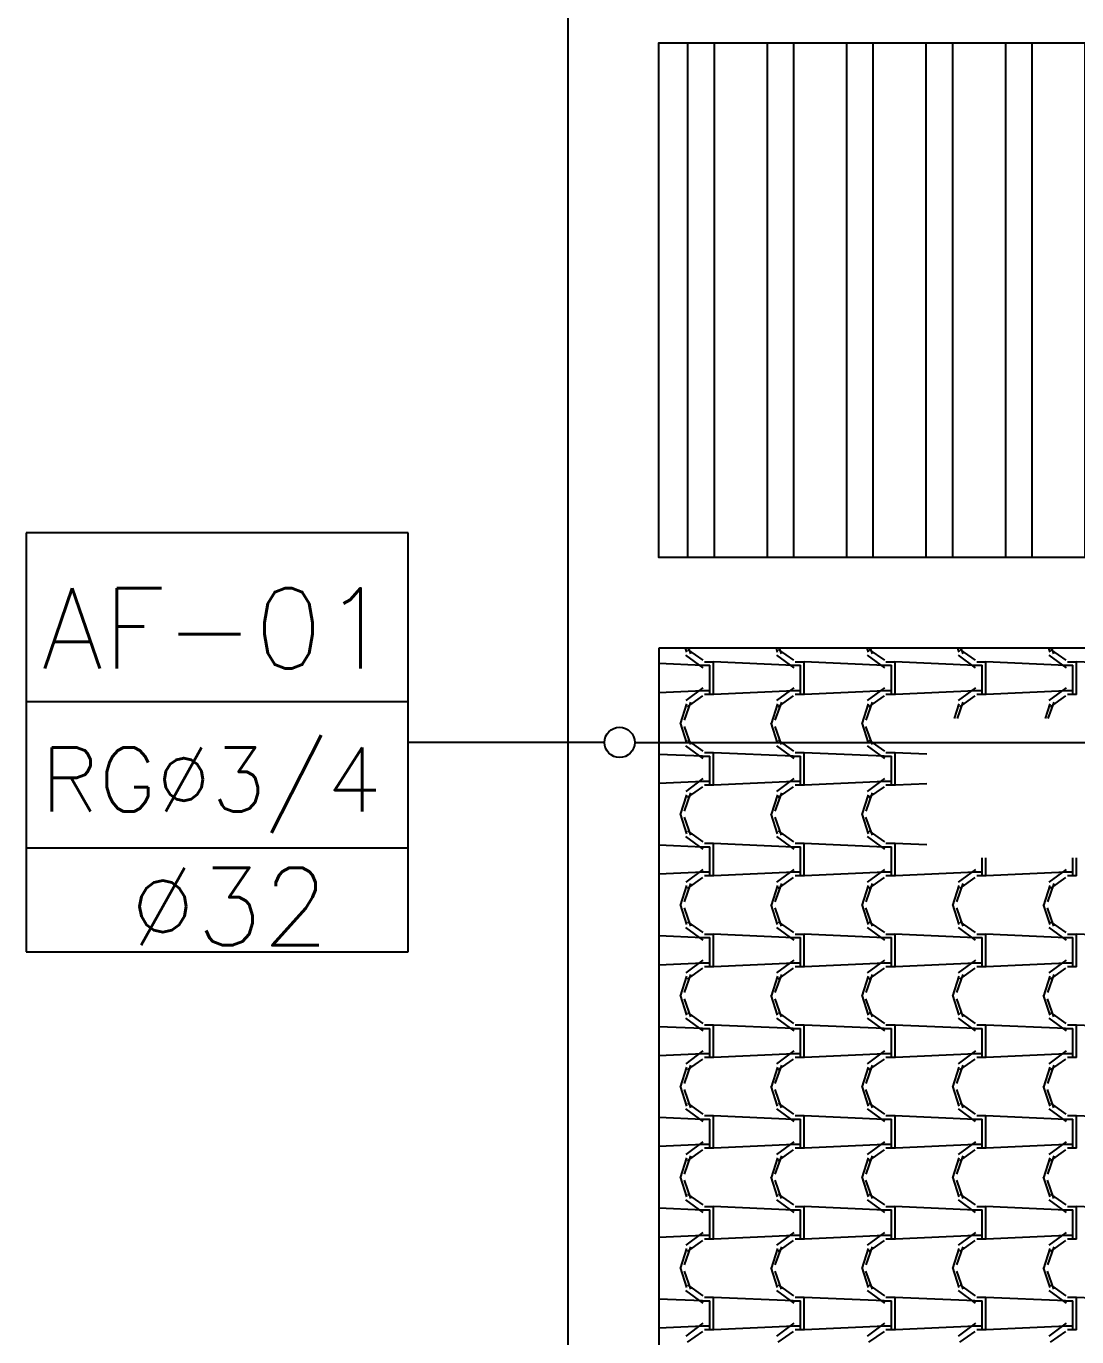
# Model space of a CAD drawing. Header units: millimetres. Extents: x -336 to -33, y -135 to 770.
# Drawn here: x -180.223 to -176.751, y 719.557 to 723.889 of the extents above; entities that cross this region are included whole.
import ezdxf
from ezdxf.enums import TextEntityAlignment as Align

# ---------------------------------------------------------------- set-up
doc = ezdxf.new("R2010")
doc.units = ezdxf.units.MM
doc.header["$LTSCALE"] = 50
doc.header["$MEASUREMENT"] = 0
for name, color, linetype in [('-HIDRO', 8, 'CONTINUOUS'), ('A-PEN-B', 5, 'CONTINUOUS'), ('AF', 5, 'CONTINUOUS'), ('Prumadas_L', 1, 'CONTINUOUS'), ('Prumadas_Q', 3, 'CONTINUOUS'), ('Prumadas_T', 2, 'CONTINUOUS')]:
    doc.layers.add(name, color=color, linetype=linetype)
doc.styles.add('ROMANS', font='romans', dxfattribs={"height": 0.1})

msp = doc.modelspace()

# ---------------------------------------------------------------- hatches: boundary and pattern name
at = {"layer": '-HIDRO', "linetype": 'Continuous'}
h = msp.add_hatch(dxfattribs=at)
h.set_pattern_fill('ANSI32', color=256, scale=0.7, angle=45, style=0)
h.set_pattern_definition([(90, (-1561.9362, 383.4332), (-0.2625, 1e-16), []), (90, (-1561.8487, 383.5207), (-0.2625, 1e-16), [])])
h.paths.add_polyline_path([(-175.7324, 723.8333), (-178.1324, 723.8333), (-178.1324, 722.1333), (-175.7324, 722.1333)])

# ---------------------------------------------------------------- linework, layer by layer
for p, q in [((-178.4324, 747.2511), (-178.4324, 709.8333)), ((-178.1324, 721.8333), (-178.1324, 710.1333)), ((-178.0449, 721.8333), (-178.0407, 721.8201)), ((-178.0379, 721.829), (-177.9869, 721.793)), ((-178.0343, 721.8333), (-178.0278, 721.8146)), ((-177.7449, 721.8333), (-177.7407, 721.8201)), ((-177.7379, 721.829), (-177.6869, 721.793)), ((-177.7343, 721.8333), (-177.7278, 721.8146)), ((-177.4449, 721.8333), (-177.4407, 721.8201)), ((-177.4379, 721.829), (-177.3869, 721.793)), ((-177.4343, 721.8333), (-177.4278, 721.8146)), ((-177.1449, 721.8333), (-177.1407, 721.8201)), ((-177.1379, 721.829), (-177.0869, 721.793)), ((-177.1343, 721.8333), (-177.1278, 721.8146)), ((-176.8449, 721.8333), (-176.8407, 721.8201)), ((-176.8379, 721.829), (-176.7869, 721.793)), ((-176.8343, 721.8333), (-176.8278, 721.8146)), ((-177.988, 721.7757), (-178.1324, 721.7822)), ((-178.0436, 721.8105), (-177.9866, 721.7685)), ((-177.9817, 721.7885), (-177.9517, 721.7885)), ((-177.688, 721.7757), (-177.952, 721.7877)), ((-177.9517, 721.6925), (-177.9517, 721.7885)), ((-177.7436, 721.8105), (-177.6866, 721.7685)), ((-177.6817, 721.7885), (-177.6517, 721.7885)), ((-177.388, 721.7757), (-177.652, 721.7877)), ((-177.6517, 721.6925), (-177.6517, 721.7885)), ((-177.4436, 721.8105), (-177.3866, 721.7685)), ((-177.3817, 721.7885), (-177.3517, 721.7885)), ((-177.088, 721.7757), (-177.352, 721.7877)), ((-177.3517, 721.6925), (-177.3517, 721.7885)), ((-177.1436, 721.8105), (-177.0866, 721.7685)), ((-177.0817, 721.7885), (-177.0517, 721.7885)), ((-176.788, 721.7757), (-177.052, 721.7877)), ((-177.0517, 721.6925), (-177.0517, 721.7885)), ((-176.8436, 721.8105), (-176.7866, 721.7685)), ((-176.7817, 721.7885), (-176.7517, 721.7885)), ((-176.4879, 721.7757), (-176.752, 721.7877)), ((-176.7517, 721.6925), (-176.7517, 721.7885)), ((-177.9877, 721.7765), (-177.9637, 721.7765)), ((-177.9637, 721.6925), (-177.9637, 721.7765)), ((-177.6877, 721.7765), (-177.6637, 721.7765)), ((-177.6637, 721.6925), (-177.6637, 721.7765)), ((-177.3877, 721.7765), (-177.3637, 721.7765)), ((-177.3637, 721.6925), (-177.3637, 721.7765)), ((-177.0877, 721.7765), (-177.0637, 721.7765)), ((-177.0637, 721.6925), (-177.0637, 721.7765)), ((-176.7877, 721.7765), (-176.7637, 721.7765)), ((-176.7637, 721.6925), (-176.7637, 721.7765)), ((-177.9863, 721.7019), (-178.0433, 721.6599)), ((-177.6863, 721.7019), (-177.7433, 721.6599)), ((-177.3863, 721.7019), (-177.4433, 721.6599)), ((-177.0863, 721.7019), (-177.1433, 721.6599)), ((-176.7863, 721.7019), (-176.8433, 721.6599)), ((-177.9865, 721.6924), (-178.1324, 721.6858)), ((-178.0274, 721.6549), (-178.0484, 721.5949)), ((-177.9879, 721.6752), (-178.0389, 721.6392)), ((-177.9637, 721.6925), (-177.9877, 721.6925)), ((-177.9517, 721.6805), (-177.9817, 721.6805)), ((-177.9637, 721.6805), (-177.9637, 721.6925)), ((-177.9517, 721.6805), (-177.9517, 721.6925)), ((-177.6865, 721.6924), (-177.9505, 721.6804)), ((-177.7274, 721.6549), (-177.7484, 721.5949)), ((-177.6879, 721.6752), (-177.7389, 721.6392)), ((-177.6637, 721.6925), (-177.6877, 721.6925)), ((-177.6517, 721.6805), (-177.6817, 721.6805)), ((-177.6637, 721.6805), (-177.6637, 721.6925)), ((-177.6517, 721.6805), (-177.6517, 721.6925)), ((-177.3865, 721.6924), (-177.6505, 721.6804)), ((-177.4274, 721.6549), (-177.4484, 721.5949)), ((-177.3879, 721.6752), (-177.4389, 721.6392)), ((-177.3637, 721.6925), (-177.3877, 721.6925)), ((-177.3517, 721.6805), (-177.3817, 721.6805)), ((-177.3637, 721.6805), (-177.3637, 721.6925)), ((-177.3517, 721.6805), (-177.3517, 721.6925)), ((-177.0865, 721.6924), (-177.3505, 721.6804)), ((-177.1274, 721.6549), (-177.1464, 721.6006)), ((-177.0879, 721.6752), (-177.1389, 721.6392)), ((-177.0637, 721.6925), (-177.0877, 721.6925)), ((-177.0517, 721.6805), (-177.0817, 721.6805)), ((-177.0637, 721.6805), (-177.0637, 721.6925)), ((-177.0517, 721.6805), (-177.0517, 721.6925)), ((-176.7865, 721.6924), (-177.0505, 721.6804)), ((-176.8274, 721.6549), (-176.8464, 721.6006)), ((-176.7879, 721.6752), (-176.8389, 721.6392)), ((-176.7637, 721.6925), (-176.7877, 721.6925)), ((-176.7517, 721.6805), (-176.7817, 721.6805)), ((-176.7637, 721.6805), (-176.7637, 721.6925)), ((-176.7517, 721.6805), (-176.7517, 721.6925)), ((-178.0405, 721.6489), (-178.0615, 721.5829)), ((-177.7405, 721.6489), (-177.7615, 721.5829)), ((-177.4405, 721.6489), (-177.4615, 721.5829)), ((-177.1405, 721.6489), (-177.1558, 721.6006)), ((-176.8405, 721.6489), (-176.8558, 721.6006)), ((-178.0617, 721.5861), (-178.0407, 721.5201)), ((-178.0488, 721.5746), (-178.0278, 721.5146)), ((-177.7617, 721.5861), (-177.7407, 721.5201)), ((-177.7488, 721.5746), (-177.7278, 721.5146)), ((-177.4617, 721.5861), (-177.4407, 721.5201)), ((-177.4488, 721.5746), (-177.4278, 721.5146)), ((-178.0379, 721.529), (-177.9869, 721.493)), ((-177.7379, 721.529), (-177.6869, 721.493)), ((-177.4379, 721.529), (-177.3869, 721.493)), ((-177.988, 721.4757), (-178.1324, 721.4822)), ((-178.0436, 721.5105), (-177.9866, 721.4685)), ((-177.9877, 721.4765), (-177.9637, 721.4765)), ((-177.9817, 721.4885), (-177.9517, 721.4885)), ((-177.9637, 721.3925), (-177.9637, 721.4765)), ((-177.688, 721.4757), (-177.952, 721.4877)), ((-177.9517, 721.3925), (-177.9517, 721.4885)), ((-177.7436, 721.5105), (-177.6866, 721.4685)), ((-177.6877, 721.4765), (-177.6637, 721.4765)), ((-177.6817, 721.4885), (-177.6517, 721.4885)), ((-177.6637, 721.3925), (-177.6637, 721.4765)), ((-177.388, 721.4757), (-177.652, 721.4877)), ((-177.6517, 721.3925), (-177.6517, 721.4885)), ((-177.4436, 721.5105), (-177.3866, 721.4685)), ((-177.3877, 721.4765), (-177.3637, 721.4765)), ((-177.3817, 721.4885), (-177.3517, 721.4885)), ((-177.3637, 721.3925), (-177.3637, 721.4765)), ((-177.2468, 721.4829), (-177.352, 721.4877)), ((-177.3517, 721.3925), (-177.3517, 721.4885)), ((-177.9865, 721.3924), (-178.1324, 721.3858)), ((-177.9863, 721.4019), (-178.0433, 721.3599)), ((-177.9637, 721.3925), (-177.9877, 721.3925)), ((-177.9637, 721.3805), (-177.9637, 721.3925)), ((-177.9517, 721.3805), (-177.9517, 721.3925)), ((-177.6865, 721.3924), (-177.9505, 721.3804)), ((-177.6863, 721.4019), (-177.7433, 721.3599)), ((-177.6637, 721.3925), (-177.6877, 721.3925)), ((-177.6637, 721.3805), (-177.6637, 721.3925)), ((-177.6517, 721.3805), (-177.6517, 721.3925)), ((-177.3865, 721.3924), (-177.6505, 721.3804)), ((-177.3863, 721.4019), (-177.4433, 721.3599)), ((-177.3637, 721.3925), (-177.3877, 721.3925)), ((-177.3637, 721.3805), (-177.3637, 721.3925)), ((-177.3517, 721.3805), (-177.3517, 721.3925)), ((-178.0405, 721.3489), (-178.0615, 721.2829)), ((-178.0274, 721.3549), (-178.0484, 721.2949)), ((-177.9879, 721.3752), (-178.0389, 721.3392)), ((-177.9517, 721.3805), (-177.9817, 721.3805)), ((-177.7405, 721.3489), (-177.7615, 721.2829)), ((-177.7274, 721.3549), (-177.7484, 721.2949)), ((-177.6879, 721.3752), (-177.7389, 721.3392)), ((-177.6517, 721.3805), (-177.6817, 721.3805)), ((-177.4405, 721.3489), (-177.4615, 721.2829)), ((-177.4274, 721.3549), (-177.4484, 721.2949)), ((-177.3879, 721.3752), (-177.4389, 721.3392)), ((-177.3517, 721.3805), (-177.3817, 721.3805)), ((-177.2468, 721.3851), (-177.3505, 721.3804)), ((-178.0617, 721.2861), (-178.0407, 721.2201)), ((-178.0488, 721.2746), (-178.0278, 721.2146)), ((-177.7617, 721.2861), (-177.7407, 721.2201)), ((-177.7488, 721.2746), (-177.7278, 721.2146)), ((-177.4617, 721.2861), (-177.4407, 721.2201)), ((-177.4488, 721.2746), (-177.4278, 721.2146)), ((-178.0379, 721.229), (-177.9869, 721.193)), ((-177.7379, 721.229), (-177.6869, 721.193)), ((-177.4379, 721.229), (-177.3869, 721.193)), ((-177.988, 721.1757), (-178.1324, 721.1822)), ((-178.0436, 721.2105), (-177.9866, 721.1685)), ((-177.9877, 721.1765), (-177.9637, 721.1765)), ((-177.9817, 721.1885), (-177.9517, 721.1885)), ((-177.9637, 721.0925), (-177.9637, 721.1765)), ((-177.688, 721.1757), (-177.952, 721.1877)), ((-177.9517, 721.0925), (-177.9517, 721.1885)), ((-177.7436, 721.2105), (-177.6866, 721.1685)), ((-177.6877, 721.1765), (-177.6637, 721.1765)), ((-177.6817, 721.1885), (-177.6517, 721.1885)), ((-177.6637, 721.0925), (-177.6637, 721.1765)), ((-177.388, 721.1757), (-177.652, 721.1877)), ((-177.6517, 721.0925), (-177.6517, 721.1885)), ((-177.4436, 721.2105), (-177.3866, 721.1685)), ((-177.3877, 721.1765), (-177.3637, 721.1765)), ((-177.3817, 721.1885), (-177.3517, 721.1885)), ((-177.3637, 721.0925), (-177.3637, 721.1765)), ((-177.2468, 721.1829), (-177.352, 721.1877)), ((-177.3517, 721.0925), (-177.3517, 721.1885)), ((-177.0637, 721.0925), (-177.0637, 721.1399)), ((-177.0517, 721.0925), (-177.0517, 721.1399)), ((-176.7637, 721.0925), (-176.7637, 721.1399)), ((-176.7517, 721.0925), (-176.7517, 721.1399)), ((-177.9865, 721.0924), (-178.1324, 721.0858)), ((-177.9863, 721.1019), (-178.0433, 721.0599)), ((-177.9637, 721.0925), (-177.9877, 721.0925)), ((-177.9637, 721.0805), (-177.9637, 721.0925)), ((-177.9517, 721.0805), (-177.9517, 721.0925)), ((-177.6865, 721.0924), (-177.9505, 721.0804)), ((-177.6863, 721.1019), (-177.7433, 721.0599)), ((-177.6637, 721.0925), (-177.6877, 721.0925)), ((-177.6637, 721.0805), (-177.6637, 721.0925)), ((-177.6517, 721.0805), (-177.6517, 721.0925)), ((-177.3865, 721.0924), (-177.6505, 721.0804)), ((-177.3863, 721.1019), (-177.4433, 721.0599)), ((-177.3637, 721.0925), (-177.3877, 721.0925)), ((-177.3637, 721.0805), (-177.3637, 721.0925)), ((-177.3517, 721.0805), (-177.3517, 721.0925)), ((-177.0865, 721.0924), (-177.3505, 721.0804)), ((-177.0863, 721.1019), (-177.1433, 721.0599)), ((-177.0637, 721.0925), (-177.0877, 721.0925)), ((-177.0637, 721.0805), (-177.0637, 721.0925)), ((-177.0517, 721.0805), (-177.0517, 721.0925)), ((-176.7865, 721.0924), (-177.0505, 721.0804)), ((-176.7863, 721.1019), (-176.8433, 721.0599)), ((-176.7637, 721.0925), (-176.7877, 721.0925)), ((-176.7637, 721.0805), (-176.7637, 721.0925)), ((-176.7517, 721.0805), (-176.7517, 721.0925)), ((-178.0405, 721.0489), (-178.0615, 720.9829)), ((-178.0274, 721.0549), (-178.0484, 720.9949)), ((-177.9879, 721.0752), (-178.0389, 721.0392)), ((-177.9517, 721.0805), (-177.9817, 721.0805)), ((-177.7405, 721.0489), (-177.7615, 720.9829)), ((-177.7274, 721.0549), (-177.7484, 720.9949)), ((-177.6879, 721.0752), (-177.7389, 721.0392)), ((-177.6517, 721.0805), (-177.6817, 721.0805)), ((-177.4405, 721.0489), (-177.4615, 720.9829)), ((-177.4274, 721.0549), (-177.4484, 720.9949)), ((-177.3879, 721.0752), (-177.4389, 721.0392)), ((-177.3517, 721.0805), (-177.3817, 721.0805)), ((-177.1405, 721.0489), (-177.1615, 720.9829)), ((-177.1274, 721.0549), (-177.1484, 720.9949)), ((-177.0879, 721.0752), (-177.1389, 721.0392)), ((-177.0517, 721.0805), (-177.0817, 721.0805)), ((-176.8405, 721.0489), (-176.8615, 720.9829)), ((-176.8274, 721.0549), (-176.8484, 720.9949)), ((-176.7879, 721.0752), (-176.8389, 721.0392)), ((-176.7517, 721.0805), (-176.7817, 721.0805)), ((-178.0617, 720.9861), (-178.0407, 720.9201)), ((-178.0488, 720.9746), (-178.0278, 720.9146)), ((-177.7617, 720.9861), (-177.7407, 720.9201)), ((-177.7488, 720.9746), (-177.7278, 720.9146)), ((-177.4617, 720.9861), (-177.4407, 720.9201)), ((-177.4488, 720.9746), (-177.4278, 720.9146)), ((-177.1617, 720.9861), (-177.1407, 720.9201)), ((-177.1488, 720.9746), (-177.1278, 720.9146)), ((-176.8617, 720.9861), (-176.8407, 720.9201)), ((-176.8488, 720.9746), (-176.8278, 720.9146)), ((-178.0379, 720.929), (-177.9869, 720.893)), ((-177.7379, 720.929), (-177.6869, 720.893)), ((-177.4379, 720.929), (-177.3869, 720.893)), ((-177.1379, 720.929), (-177.0869, 720.893)), ((-176.8379, 720.929), (-176.7869, 720.893)), ((-177.988, 720.8757), (-178.1324, 720.8822)), ((-178.0436, 720.9105), (-177.9866, 720.8685)), ((-177.9877, 720.8765), (-177.9637, 720.8765)), ((-177.9817, 720.8885), (-177.9517, 720.8885)), ((-177.9637, 720.7925), (-177.9637, 720.8765)), ((-177.688, 720.8757), (-177.952, 720.8877)), ((-177.9517, 720.7925), (-177.9517, 720.8885)), ((-177.7436, 720.9105), (-177.6866, 720.8685)), ((-177.6877, 720.8765), (-177.6637, 720.8765)), ((-177.6817, 720.8885), (-177.6517, 720.8885)), ((-177.6637, 720.7925), (-177.6637, 720.8765)), ((-177.388, 720.8757), (-177.652, 720.8877)), ((-177.6517, 720.7925), (-177.6517, 720.8885)), ((-177.4436, 720.9105), (-177.3866, 720.8685)), ((-177.3877, 720.8765), (-177.3637, 720.8765)), ((-177.3817, 720.8885), (-177.3517, 720.8885)), ((-177.3637, 720.7925), (-177.3637, 720.8765)), ((-177.088, 720.8757), (-177.352, 720.8877)), ((-177.3517, 720.7925), (-177.3517, 720.8885)), ((-177.1436, 720.9105), (-177.0866, 720.8685)), ((-177.0877, 720.8765), (-177.0637, 720.8765)), ((-177.0817, 720.8885), (-177.0517, 720.8885)), ((-177.0637, 720.7925), (-177.0637, 720.8765)), ((-176.788, 720.8757), (-177.052, 720.8877)), ((-177.0517, 720.7925), (-177.0517, 720.8885)), ((-176.8436, 720.9105), (-176.7866, 720.8685)), ((-176.7877, 720.8765), (-176.7637, 720.8765)), ((-176.7817, 720.8885), (-176.7517, 720.8885)), ((-176.7637, 720.7925), (-176.7637, 720.8765)), ((-176.488, 720.8757), (-176.752, 720.8877)), ((-176.7517, 720.7925), (-176.7517, 720.8885)), ((-177.9865, 720.7924), (-178.1324, 720.7858)), ((-177.9863, 720.8019), (-178.0433, 720.7599)), ((-177.9637, 720.7925), (-177.9877, 720.7925)), ((-177.9637, 720.7805), (-177.9637, 720.7925)), ((-177.9517, 720.7805), (-177.9517, 720.7925)), ((-177.6865, 720.7924), (-177.9505, 720.7804)), ((-177.6863, 720.8019), (-177.7433, 720.7599)), ((-177.6637, 720.7925), (-177.6877, 720.7925)), ((-177.6637, 720.7805), (-177.6637, 720.7925)), ((-177.6517, 720.7805), (-177.6517, 720.7925)), ((-177.3865, 720.7924), (-177.6505, 720.7804)), ((-177.3863, 720.8019), (-177.4433, 720.7599)), ((-177.3637, 720.7925), (-177.3877, 720.7925)), ((-177.3637, 720.7805), (-177.3637, 720.7925)), ((-177.3517, 720.7805), (-177.3517, 720.7925)), ((-177.0865, 720.7924), (-177.3505, 720.7804)), ((-177.0863, 720.8019), (-177.1433, 720.7599)), ((-177.0637, 720.7925), (-177.0877, 720.7925)), ((-177.0637, 720.7805), (-177.0637, 720.7925)), ((-177.0517, 720.7805), (-177.0517, 720.7925)), ((-176.7865, 720.7924), (-177.0505, 720.7804)), ((-176.7863, 720.8019), (-176.8433, 720.7599)), ((-176.7637, 720.7925), (-176.7877, 720.7925)), ((-176.7637, 720.7805), (-176.7637, 720.7925)), ((-176.7517, 720.7805), (-176.7517, 720.7925)), ((-178.0405, 720.7489), (-178.0615, 720.6829)), ((-178.0274, 720.7549), (-178.0484, 720.6949)), ((-177.9879, 720.7752), (-178.0389, 720.7392)), ((-177.9517, 720.7805), (-177.9817, 720.7805)), ((-177.7405, 720.7489), (-177.7615, 720.6829)), ((-177.7274, 720.7549), (-177.7484, 720.6949)), ((-177.6879, 720.7752), (-177.7389, 720.7392)), ((-177.6517, 720.7805), (-177.6817, 720.7805)), ((-177.4405, 720.7489), (-177.4615, 720.6829)), ((-177.4274, 720.7549), (-177.4484, 720.6949)), ((-177.3879, 720.7752), (-177.4389, 720.7392)), ((-177.3517, 720.7805), (-177.3817, 720.7805)), ((-177.1405, 720.7489), (-177.1615, 720.6829)), ((-177.1274, 720.7549), (-177.1484, 720.6949)), ((-177.0879, 720.7752), (-177.1389, 720.7392)), ((-177.0517, 720.7805), (-177.0817, 720.7805)), ((-176.8405, 720.7489), (-176.8615, 720.6829)), ((-176.8274, 720.7549), (-176.8484, 720.6949)), ((-176.7879, 720.7752), (-176.8389, 720.7392)), ((-176.7517, 720.7805), (-176.7817, 720.7805)), ((-178.0617, 720.6861), (-178.0407, 720.6201)), ((-178.0488, 720.6746), (-178.0278, 720.6146)), ((-177.7617, 720.6861), (-177.7407, 720.6201)), ((-177.7488, 720.6746), (-177.7278, 720.6146)), ((-177.4617, 720.6861), (-177.4407, 720.6201)), ((-177.4488, 720.6746), (-177.4278, 720.6146)), ((-177.1617, 720.6861), (-177.1407, 720.6201)), ((-177.1488, 720.6746), (-177.1278, 720.6146)), ((-176.8617, 720.6861), (-176.8407, 720.6201)), ((-176.8488, 720.6746), (-176.8278, 720.6146)), ((-178.0436, 720.6105), (-177.9866, 720.5685)), ((-178.0379, 720.629), (-177.9869, 720.593)), ((-177.7436, 720.6105), (-177.6866, 720.5685)), ((-177.7379, 720.629), (-177.6869, 720.593)), ((-177.4436, 720.6105), (-177.3866, 720.5685)), ((-177.4379, 720.629), (-177.3869, 720.593)), ((-177.1436, 720.6105), (-177.0866, 720.5685)), ((-177.1379, 720.629), (-177.0869, 720.593)), ((-176.8436, 720.6105), (-176.7866, 720.5685)), ((-176.8379, 720.629), (-176.7869, 720.593)), ((-177.988, 720.5757), (-178.1324, 720.5822)), ((-177.9877, 720.5765), (-177.9637, 720.5765)), ((-177.9817, 720.5885), (-177.9517, 720.5885)), ((-177.9637, 720.4925), (-177.9637, 720.5765)), ((-177.688, 720.5757), (-177.952, 720.5877)), ((-177.9517, 720.4925), (-177.9517, 720.5885)), ((-177.6877, 720.5765), (-177.6637, 720.5765)), ((-177.6817, 720.5885), (-177.6517, 720.5885)), ((-177.6637, 720.4925), (-177.6637, 720.5765)), ((-177.388, 720.5757), (-177.652, 720.5877)), ((-177.6517, 720.4925), (-177.6517, 720.5885)), ((-177.3877, 720.5765), (-177.3637, 720.5765)), ((-177.3817, 720.5885), (-177.3517, 720.5885)), ((-177.3637, 720.4925), (-177.3637, 720.5765)), ((-177.088, 720.5757), (-177.352, 720.5877)), ((-177.3517, 720.4925), (-177.3517, 720.5885)), ((-177.0877, 720.5765), (-177.0637, 720.5765)), ((-177.0817, 720.5885), (-177.0517, 720.5885)), ((-177.0637, 720.4925), (-177.0637, 720.5765)), ((-176.788, 720.5757), (-177.052, 720.5877)), ((-177.0517, 720.4925), (-177.0517, 720.5885)), ((-176.7877, 720.5765), (-176.7637, 720.5765)), ((-176.7817, 720.5885), (-176.7517, 720.5885)), ((-176.7637, 720.4925), (-176.7637, 720.5765)), ((-176.488, 720.5757), (-176.752, 720.5877)), ((-176.7517, 720.4925), (-176.7517, 720.5885)), ((-177.9865, 720.4924), (-178.1324, 720.4858)), ((-177.9863, 720.5019), (-178.0433, 720.4599)), ((-177.9637, 720.4925), (-177.9877, 720.4925)), ((-177.9517, 720.4805), (-177.9817, 720.4805)), ((-177.9637, 720.4805), (-177.9637, 720.4925)), ((-177.9517, 720.4805), (-177.9517, 720.4925)), ((-177.6865, 720.4924), (-177.9505, 720.4804)), ((-177.6863, 720.5019), (-177.7433, 720.4599)), ((-177.6637, 720.4925), (-177.6877, 720.4925)), ((-177.6517, 720.4805), (-177.6817, 720.4805)), ((-177.6637, 720.4805), (-177.6637, 720.4925)), ((-177.6517, 720.4805), (-177.6517, 720.4925)), ((-177.3865, 720.4924), (-177.6505, 720.4804)), ((-177.3863, 720.5019), (-177.4433, 720.4599)), ((-177.3637, 720.4925), (-177.3877, 720.4925)), ((-177.3517, 720.4805), (-177.3817, 720.4805)), ((-177.3637, 720.4805), (-177.3637, 720.4925)), ((-177.3517, 720.4805), (-177.3517, 720.4925)), ((-177.0865, 720.4924), (-177.3505, 720.4804)), ((-177.0863, 720.5019), (-177.1433, 720.4599)), ((-177.0637, 720.4925), (-177.0877, 720.4925)), ((-177.0517, 720.4805), (-177.0817, 720.4805)), ((-177.0637, 720.4805), (-177.0637, 720.4925)), ((-177.0517, 720.4805), (-177.0517, 720.4925)), ((-176.7865, 720.4924), (-177.0505, 720.4804)), ((-176.7863, 720.5019), (-176.8433, 720.4599)), ((-176.7637, 720.4925), (-176.7877, 720.4925)), ((-176.7517, 720.4805), (-176.7817, 720.4805)), ((-176.7637, 720.4805), (-176.7637, 720.4925)), ((-176.7517, 720.4805), (-176.7517, 720.4925)), ((-178.0405, 720.4489), (-178.0615, 720.3829)), ((-178.0274, 720.4549), (-178.0484, 720.3949)), ((-177.9879, 720.4752), (-178.0389, 720.4392)), ((-177.7405, 720.4489), (-177.7615, 720.3829)), ((-177.7274, 720.4549), (-177.7484, 720.3949)), ((-177.6879, 720.4752), (-177.7389, 720.4392)), ((-177.4405, 720.4489), (-177.4615, 720.3829)), ((-177.4274, 720.4549), (-177.4484, 720.3949)), ((-177.3879, 720.4752), (-177.4389, 720.4392)), ((-177.1405, 720.4489), (-177.1615, 720.3829)), ((-177.1274, 720.4549), (-177.1484, 720.3949)), ((-177.0879, 720.4752), (-177.1389, 720.4392)), ((-176.8405, 720.4489), (-176.8615, 720.3829)), ((-176.8274, 720.4549), (-176.8484, 720.3949)), ((-176.7879, 720.4752), (-176.8389, 720.4392)), ((-178.0617, 720.3861), (-178.0407, 720.3201)), ((-178.0488, 720.3746), (-178.0278, 720.3146)), ((-177.7617, 720.3861), (-177.7407, 720.3201)), ((-177.7488, 720.3746), (-177.7278, 720.3146)), ((-177.4617, 720.3861), (-177.4407, 720.3201)), ((-177.4488, 720.3746), (-177.4278, 720.3146)), ((-177.1617, 720.3861), (-177.1407, 720.3201)), ((-177.1488, 720.3746), (-177.1278, 720.3146)), ((-176.8617, 720.3861), (-176.8407, 720.3201)), ((-176.8488, 720.3746), (-176.8278, 720.3146)), ((-178.0436, 720.3105), (-177.9866, 720.2685)), ((-178.0379, 720.329), (-177.9869, 720.293)), ((-177.7436, 720.3105), (-177.6866, 720.2685)), ((-177.7379, 720.329), (-177.6869, 720.293)), ((-177.4436, 720.3105), (-177.3866, 720.2685)), ((-177.4379, 720.329), (-177.3869, 720.293)), ((-177.1436, 720.3105), (-177.0866, 720.2685)), ((-177.1379, 720.329), (-177.0869, 720.293)), ((-176.8436, 720.3105), (-176.7866, 720.2685)), ((-176.8379, 720.329), (-176.7869, 720.293)), ((-177.988, 720.2757), (-178.1324, 720.2822)), ((-177.9877, 720.2765), (-177.9637, 720.2765)), ((-177.9817, 720.2885), (-177.9517, 720.2885)), ((-177.9637, 720.1925), (-177.9637, 720.2765)), ((-177.688, 720.2757), (-177.952, 720.2877)), ((-177.9517, 720.1925), (-177.9517, 720.2885)), ((-177.6877, 720.2765), (-177.6637, 720.2765)), ((-177.6817, 720.2885), (-177.6517, 720.2885)), ((-177.6637, 720.1925), (-177.6637, 720.2765)), ((-177.388, 720.2757), (-177.652, 720.2877)), ((-177.6517, 720.1925), (-177.6517, 720.2885)), ((-177.3877, 720.2765), (-177.3637, 720.2765)), ((-177.3817, 720.2885), (-177.3517, 720.2885)), ((-177.3637, 720.1925), (-177.3637, 720.2765)), ((-177.088, 720.2757), (-177.352, 720.2877)), ((-177.3517, 720.1925), (-177.3517, 720.2885)), ((-177.0877, 720.2765), (-177.0637, 720.2765)), ((-177.0817, 720.2885), (-177.0517, 720.2885)), ((-177.0637, 720.1925), (-177.0637, 720.2765)), ((-176.788, 720.2757), (-177.052, 720.2877)), ((-177.0517, 720.1925), (-177.0517, 720.2885)), ((-176.7877, 720.2765), (-176.7637, 720.2765)), ((-176.7817, 720.2885), (-176.7517, 720.2885)), ((-176.7637, 720.1925), (-176.7637, 720.2765)), ((-176.488, 720.2757), (-176.752, 720.2877)), ((-176.7517, 720.1925), (-176.7517, 720.2885)), ((-177.9865, 720.1924), (-178.1324, 720.1858)), ((-177.9863, 720.2019), (-178.0433, 720.1599)), ((-177.9637, 720.1925), (-177.9877, 720.1925)), ((-177.9517, 720.1805), (-177.9817, 720.1805)), ((-177.9637, 720.1805), (-177.9637, 720.1925)), ((-177.9517, 720.1805), (-177.9517, 720.1925)), ((-177.6865, 720.1924), (-177.9505, 720.1804)), ((-177.6863, 720.2019), (-177.7433, 720.1599)), ((-177.6637, 720.1925), (-177.6877, 720.1925)), ((-177.6517, 720.1805), (-177.6817, 720.1805)), ((-177.6637, 720.1805), (-177.6637, 720.1925)), ((-177.6517, 720.1805), (-177.6517, 720.1925)), ((-177.3865, 720.1924), (-177.6505, 720.1804)), ((-177.3863, 720.2019), (-177.4433, 720.1599)), ((-177.3637, 720.1925), (-177.3877, 720.1925)), ((-177.3517, 720.1805), (-177.3817, 720.1805)), ((-177.3637, 720.1805), (-177.3637, 720.1925)), ((-177.3517, 720.1805), (-177.3517, 720.1925)), ((-177.0865, 720.1924), (-177.3505, 720.1804)), ((-177.0863, 720.2019), (-177.1433, 720.1599)), ((-177.0637, 720.1925), (-177.0877, 720.1925)), ((-177.0517, 720.1805), (-177.0817, 720.1805)), ((-177.0637, 720.1805), (-177.0637, 720.1925)), ((-177.0517, 720.1805), (-177.0517, 720.1925)), ((-176.7865, 720.1924), (-177.0505, 720.1804)), ((-176.7863, 720.2019), (-176.8433, 720.1599)), ((-176.7637, 720.1925), (-176.7877, 720.1925)), ((-176.7517, 720.1805), (-176.7817, 720.1805)), ((-176.7637, 720.1805), (-176.7637, 720.1925)), ((-176.7517, 720.1805), (-176.7517, 720.1925)), ((-178.0405, 720.1489), (-178.0615, 720.0829)), ((-178.0274, 720.1549), (-178.0484, 720.0949)), ((-177.9879, 720.1752), (-178.0389, 720.1392)), ((-177.7405, 720.1489), (-177.7615, 720.0829)), ((-177.7274, 720.1549), (-177.7484, 720.0949)), ((-177.6879, 720.1752), (-177.7389, 720.1392)), ((-177.4405, 720.1489), (-177.4615, 720.0829)), ((-177.4274, 720.1549), (-177.4484, 720.0949)), ((-177.3879, 720.1752), (-177.4389, 720.1392)), ((-177.1405, 720.1489), (-177.1615, 720.0829)), ((-177.1274, 720.1549), (-177.1484, 720.0949)), ((-177.0879, 720.1752), (-177.1389, 720.1392)), ((-176.8405, 720.1489), (-176.8615, 720.0829)), ((-176.8274, 720.1549), (-176.8484, 720.0949)), ((-176.7879, 720.1752), (-176.8389, 720.1392)), ((-178.0617, 720.0861), (-178.0407, 720.0201)), ((-178.0488, 720.0746), (-178.0278, 720.0146)), ((-177.7617, 720.0861), (-177.7407, 720.0201)), ((-177.7488, 720.0746), (-177.7278, 720.0146)), ((-177.4617, 720.0861), (-177.4407, 720.0201)), ((-177.4488, 720.0746), (-177.4278, 720.0146)), ((-177.1617, 720.0861), (-177.1407, 720.0201)), ((-177.1488, 720.0746), (-177.1278, 720.0146)), ((-176.8617, 720.0861), (-176.8407, 720.0201)), ((-176.8488, 720.0746), (-176.8278, 720.0146)), ((-178.0436, 720.0105), (-177.9866, 719.9685)), ((-178.0379, 720.029), (-177.9869, 719.993)), ((-177.7436, 720.0105), (-177.6866, 719.9685)), ((-177.7379, 720.029), (-177.6869, 719.993)), ((-177.4436, 720.0105), (-177.3866, 719.9685)), ((-177.4379, 720.029), (-177.3869, 719.993)), ((-177.1436, 720.0105), (-177.0866, 719.9685)), ((-177.1379, 720.029), (-177.0869, 719.993)), ((-176.8436, 720.0105), (-176.7866, 719.9685)), ((-176.8379, 720.029), (-176.7869, 719.993)), ((-177.988, 719.9757), (-178.1324, 719.9822)), ((-177.9877, 719.9765), (-177.9637, 719.9765)), ((-177.9817, 719.9885), (-177.9517, 719.9885)), ((-177.9637, 719.8925), (-177.9637, 719.9765)), ((-177.688, 719.9757), (-177.952, 719.9877)), ((-177.9517, 719.8925), (-177.9517, 719.9885)), ((-177.6877, 719.9765), (-177.6637, 719.9765)), ((-177.6817, 719.9885), (-177.6517, 719.9885)), ((-177.6637, 719.8925), (-177.6637, 719.9765)), ((-177.388, 719.9757), (-177.652, 719.9877)), ((-177.6517, 719.8925), (-177.6517, 719.9885)), ((-177.3877, 719.9765), (-177.3637, 719.9765)), ((-177.3817, 719.9885), (-177.3517, 719.9885)), ((-177.3637, 719.8925), (-177.3637, 719.9765)), ((-177.088, 719.9757), (-177.352, 719.9877)), ((-177.3517, 719.8925), (-177.3517, 719.9885)), ((-177.0877, 719.9765), (-177.0637, 719.9765)), ((-177.0817, 719.9885), (-177.0517, 719.9885)), ((-177.0637, 719.8925), (-177.0637, 719.9765)), ((-176.788, 719.9757), (-177.052, 719.9877)), ((-177.0517, 719.8925), (-177.0517, 719.9885)), ((-176.7877, 719.9765), (-176.7637, 719.9765)), ((-176.7817, 719.9885), (-176.7517, 719.9885)), ((-176.7637, 719.8925), (-176.7637, 719.9765)), ((-176.488, 719.9757), (-176.752, 719.9877)), ((-176.7517, 719.8925), (-176.7517, 719.9885)), ((-177.9865, 719.8924), (-178.1324, 719.8858)), ((-177.9863, 719.9019), (-178.0433, 719.8599)), ((-177.9879, 719.8752), (-178.0389, 719.8392)), ((-177.9637, 719.8925), (-177.9877, 719.8925)), ((-177.9517, 719.8805), (-177.9817, 719.8805)), ((-177.9637, 719.8805), (-177.9637, 719.8925)), ((-177.9517, 719.8805), (-177.9517, 719.8925)), ((-177.6865, 719.8924), (-177.9505, 719.8804)), ((-177.6863, 719.9019), (-177.7433, 719.8599)), ((-177.6879, 719.8752), (-177.7389, 719.8392)), ((-177.6637, 719.8925), (-177.6877, 719.8925)), ((-177.6517, 719.8805), (-177.6817, 719.8805)), ((-177.6637, 719.8805), (-177.6637, 719.8925)), ((-177.6517, 719.8805), (-177.6517, 719.8925)), ((-177.3865, 719.8924), (-177.6505, 719.8804)), ((-177.3863, 719.9019), (-177.4433, 719.8599)), ((-177.3879, 719.8752), (-177.4389, 719.8392)), ((-177.3637, 719.8925), (-177.3877, 719.8925)), ((-177.3517, 719.8805), (-177.3817, 719.8805)), ((-177.3637, 719.8805), (-177.3637, 719.8925)), ((-177.3517, 719.8805), (-177.3517, 719.8925)), ((-177.0865, 719.8924), (-177.3505, 719.8804)), ((-177.0863, 719.9019), (-177.1433, 719.8599)), ((-177.0879, 719.8752), (-177.1389, 719.8392)), ((-177.0637, 719.8925), (-177.0877, 719.8925)), ((-177.0517, 719.8805), (-177.0817, 719.8805)), ((-177.0637, 719.8805), (-177.0637, 719.8925)), ((-177.0517, 719.8805), (-177.0517, 719.8925)), ((-176.7865, 719.8924), (-177.0505, 719.8804)), ((-176.7863, 719.9019), (-176.8433, 719.8599)), ((-176.7879, 719.8752), (-176.8389, 719.8392)), ((-176.7637, 719.8925), (-176.7877, 719.8925)), ((-176.7517, 719.8805), (-176.7817, 719.8805)), ((-176.7637, 719.8805), (-176.7637, 719.8925)), ((-176.7517, 719.8805), (-176.7517, 719.8925)), ((-178.0405, 719.8489), (-178.0615, 719.7829)), ((-178.0274, 719.8549), (-178.0484, 719.7949)), ((-177.7405, 719.8489), (-177.7615, 719.7829)), ((-177.7274, 719.8549), (-177.7484, 719.7949)), ((-177.4405, 719.8489), (-177.4615, 719.7829)), ((-177.4274, 719.8549), (-177.4484, 719.7949)), ((-177.1405, 719.8489), (-177.1615, 719.7829)), ((-177.1274, 719.8549), (-177.1484, 719.7949)), ((-176.8405, 719.8489), (-176.8615, 719.7829)), ((-176.8274, 719.8549), (-176.8484, 719.7949)), ((-178.0617, 719.7861), (-178.0407, 719.7201)), ((-178.0488, 719.7746), (-178.0278, 719.7146)), ((-177.7617, 719.7861), (-177.7407, 719.7201)), ((-177.7488, 719.7746), (-177.7278, 719.7146)), ((-177.4617, 719.7861), (-177.4407, 719.7201)), ((-177.4488, 719.7746), (-177.4278, 719.7146)), ((-177.1617, 719.7861), (-177.1407, 719.7201)), ((-177.1488, 719.7746), (-177.1278, 719.7146)), ((-176.8617, 719.7861), (-176.8407, 719.7201)), ((-176.8488, 719.7746), (-176.8278, 719.7146)), ((-178.0436, 719.7105), (-177.9866, 719.6685)), ((-178.0379, 719.729), (-177.9869, 719.693)), ((-177.7436, 719.7105), (-177.6866, 719.6685)), ((-177.7379, 719.729), (-177.6869, 719.693)), ((-177.4436, 719.7105), (-177.3866, 719.6685)), ((-177.4379, 719.729), (-177.3869, 719.693)), ((-177.1436, 719.7105), (-177.0866, 719.6685)), ((-177.1379, 719.729), (-177.0869, 719.693)), ((-176.8436, 719.7105), (-176.7866, 719.6685)), ((-176.8379, 719.729), (-176.7869, 719.693)), ((-177.988, 719.6757), (-178.1324, 719.6822)), ((-177.9877, 719.6765), (-177.9637, 719.6765)), ((-177.9817, 719.6885), (-177.9517, 719.6885)), ((-177.9637, 719.5925), (-177.9637, 719.6765)), ((-177.688, 719.6757), (-177.952, 719.6877)), ((-177.9517, 719.5925), (-177.9517, 719.6885)), ((-177.6877, 719.6765), (-177.6637, 719.6765)), ((-177.6817, 719.6885), (-177.6517, 719.6885)), ((-177.6637, 719.5925), (-177.6637, 719.6765)), ((-177.388, 719.6757), (-177.652, 719.6877)), ((-177.6517, 719.5925), (-177.6517, 719.6885)), ((-177.3877, 719.6765), (-177.3637, 719.6765)), ((-177.3817, 719.6885), (-177.3517, 719.6885)), ((-177.3637, 719.5925), (-177.3637, 719.6765)), ((-177.088, 719.6757), (-177.352, 719.6877)), ((-177.3517, 719.5925), (-177.3517, 719.6885)), ((-177.0877, 719.6765), (-177.0637, 719.6765)), ((-177.0817, 719.6885), (-177.0517, 719.6885)), ((-177.0637, 719.5925), (-177.0637, 719.6765)), ((-176.788, 719.6757), (-177.052, 719.6877)), ((-177.0517, 719.5925), (-177.0517, 719.6885)), ((-176.7877, 719.6765), (-176.7637, 719.6765)), ((-176.7817, 719.6885), (-176.7517, 719.6885)), ((-176.7637, 719.5925), (-176.7637, 719.6765)), ((-176.488, 719.6757), (-176.752, 719.6877)), ((-176.7517, 719.5925), (-176.7517, 719.6885)), ((-177.9865, 719.5924), (-178.1324, 719.5858)), ((-177.9863, 719.6019), (-178.0433, 719.5599)), ((-177.9879, 719.5752), (-178.0389, 719.5392)), ((-177.9637, 719.5925), (-177.9877, 719.5925)), ((-177.9517, 719.5805), (-177.9817, 719.5805)), ((-177.9637, 719.5805), (-177.9637, 719.5925)), ((-177.9517, 719.5805), (-177.9517, 719.5925)), ((-177.6865, 719.5924), (-177.9505, 719.5804)), ((-177.6863, 719.6019), (-177.7433, 719.5599)), ((-177.6879, 719.5752), (-177.7389, 719.5392)), ((-177.6637, 719.5925), (-177.6877, 719.5925)), ((-177.6517, 719.5805), (-177.6817, 719.5805)), ((-177.6637, 719.5805), (-177.6637, 719.5925)), ((-177.6517, 719.5805), (-177.6517, 719.5925)), ((-177.3865, 719.5924), (-177.6505, 719.5804)), ((-177.3863, 719.6019), (-177.4433, 719.5599)), ((-177.3879, 719.5752), (-177.4389, 719.5392)), ((-177.3637, 719.5925), (-177.3877, 719.5925)), ((-177.3517, 719.5805), (-177.3817, 719.5805)), ((-177.3637, 719.5805), (-177.3637, 719.5925)), ((-177.3517, 719.5805), (-177.3517, 719.5925)), ((-177.0865, 719.5924), (-177.3505, 719.5804)), ((-177.0863, 719.6019), (-177.1433, 719.5599)), ((-177.0879, 719.5752), (-177.1389, 719.5392)), ((-177.0637, 719.5925), (-177.0877, 719.5925)), ((-177.0517, 719.5805), (-177.0817, 719.5805)), ((-177.0637, 719.5805), (-177.0637, 719.5925)), ((-177.0517, 719.5805), (-177.0517, 719.5925)), ((-176.7865, 719.5924), (-177.0505, 719.5804)), ((-176.7863, 719.6019), (-176.8433, 719.5599)), ((-176.7879, 719.5752), (-176.8389, 719.5392)), ((-176.7637, 719.5925), (-176.7877, 719.5925)), ((-176.7517, 719.5805), (-176.7817, 719.5805)), ((-176.7637, 719.5805), (-176.7637, 719.5925)), ((-176.7517, 719.5805), (-176.7517, 719.5925))]:
    msp.add_line(p, q, dxfattribs=at)
msp.add_lwpolyline([(-178.1324, 724.1333), (-175.4324, 724.1333), (-175.4324, 721.8333), (-178.1324, 721.8333)], dxfattribs=at)
msp.add_lwpolyline([(-175.7324, 723.8333), (-175.7324, 722.1333), (-178.1324, 722.1333), (-178.1324, 723.8333)], close=True, dxfattribs=at)
at = {"layer": 'A-PEN-B'}
msp.add_circle((-178.2619, 721.5216), 0.05, dxfattribs=at)
at = {"layer": 'AF', "color": 5, "linetype": 'Continuous'}
msp.add_line((-178.2119, 721.5216), (-174.0101, 721.5216), dxfattribs=at)
at = {"layer": 'Prumadas_L'}
for p, q in [((-178.9609, 721.6557), (-180.2226, 721.6557)), ((-178.3119, 721.5216), (-178.9609, 721.5216)), ((-178.9609, 721.1717), (-180.2226, 721.1717))]:
    msp.add_line(p, q, dxfattribs=at)
at = {"layer": 'Prumadas_Q'}
for p, q in [((-178.9609, 722.2141), (-180.2226, 722.2141)), ((-180.2226, 722.2141), (-180.2226, 720.8292)), ((-178.9609, 720.8292), (-178.9609, 722.2141)), ((-180.2226, 720.8292), (-178.9609, 720.8292))]:
    msp.add_line(p, q, dxfattribs=at)

# ---------------------------------------------------------------- texts
at = {"layer": 'Prumadas_T', "style": 'ROMANS'}
for s, height, p in [('AF-01', 0.2646, (-179.5942, 721.7663)), ('RG%%C3/4', 0.21168, (-179.6114, 721.2936)), ('%%C32', 0.25613, (-179.5516, 720.8516))]:
    msp.add_text(s, height=height, rotation=360, dxfattribs=at).set_placement(p, align=Align.CENTER)

doc.saveas('drawing.dxf')
